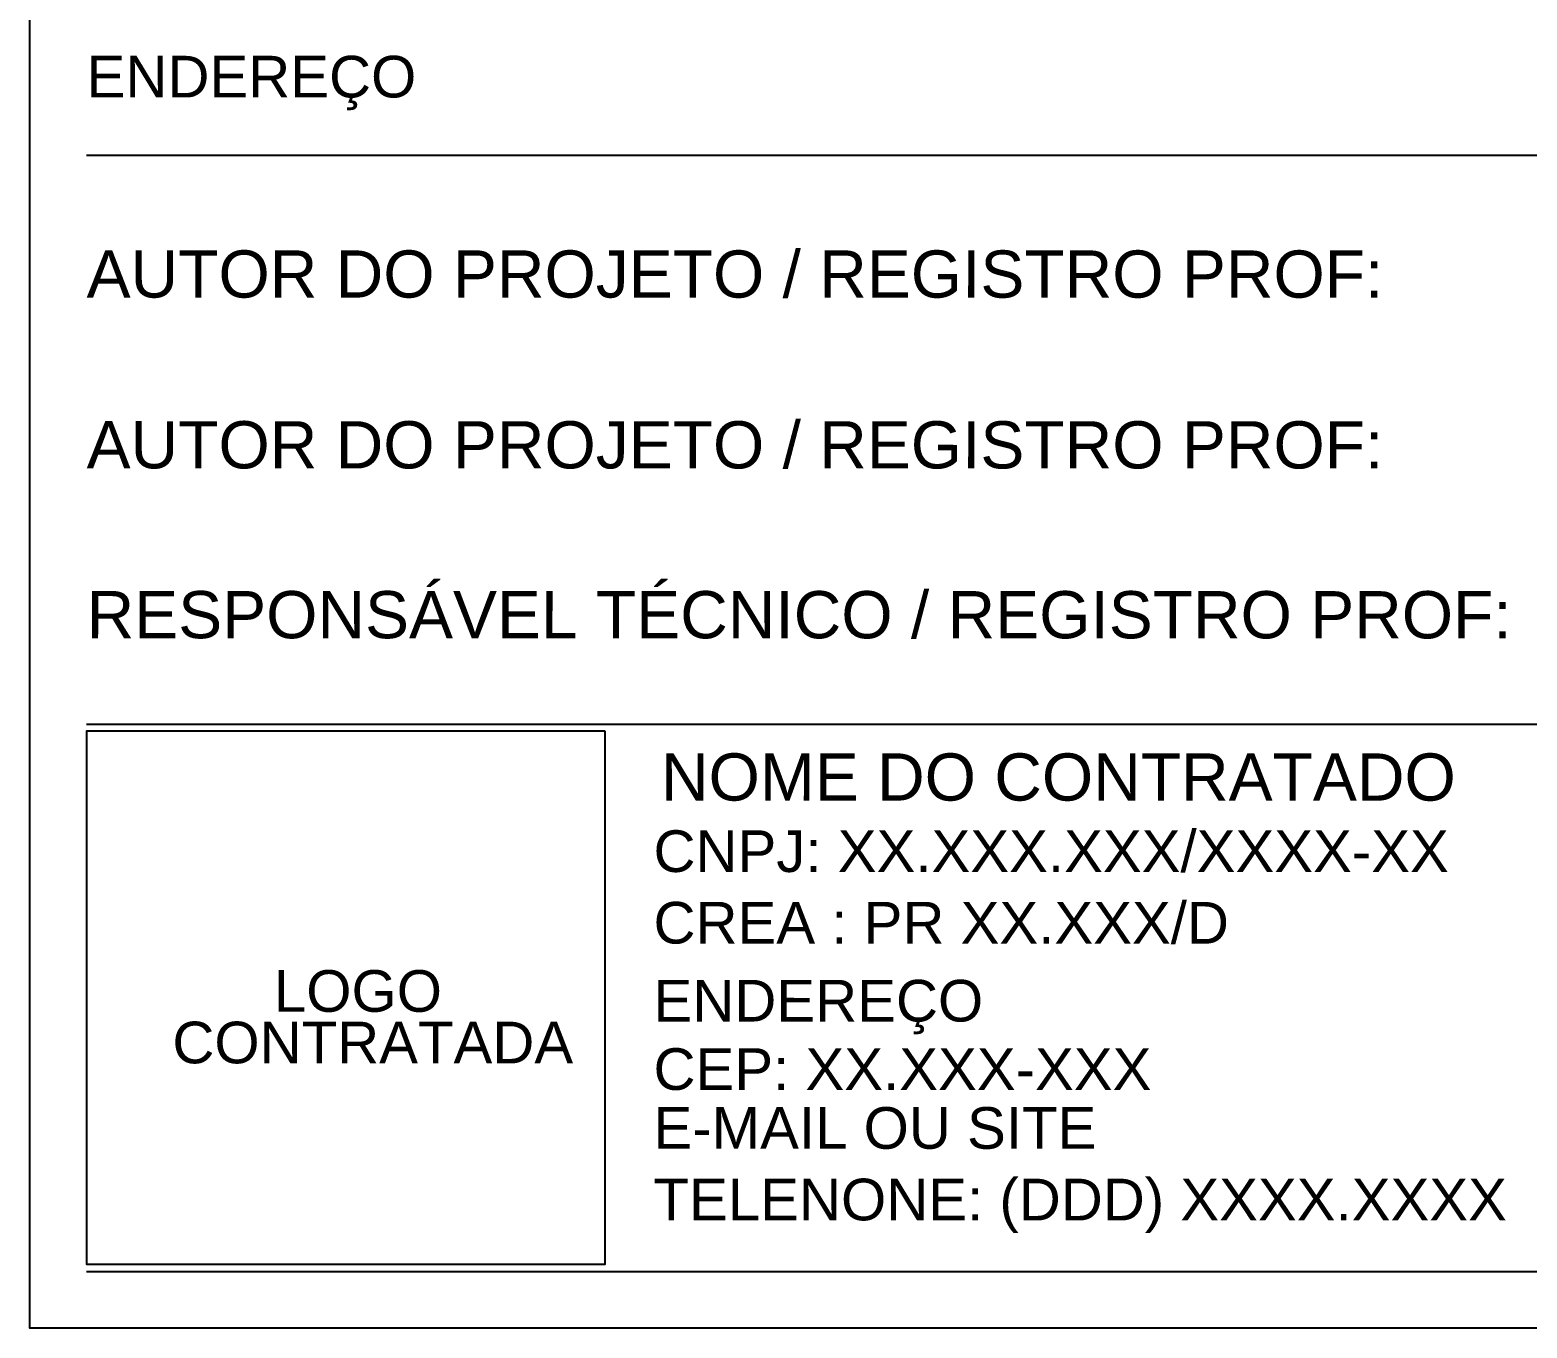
# Model space of a CAD drawing. Header units: millimetres. Extents: x 0 to 687901, y 0 to 346525.
# Drawn here: x 17870 to 18530, y 45481 to 46054 of the extents above; entities that cross this region are included whole.
import ezdxf
from ezdxf.enums import TextEntityAlignment as Align

# ---------------------------------------------------------------- set-up
doc = ezdxf.new("R2010")
doc.units = ezdxf.units.MM
doc.layers.add('ARQ_Texto', color=7, linetype='Continuous')
doc.styles.add('ARIAL', font='arial.ttf')

msp = doc.modelspace()

# ---------------------------------------------------------------- linework, layer by layer
at = {"layer": 'ARQ_Texto'}
for p, q in [((17894.88, 45998.5), (20035.81, 45998.5)), ((17894.88, 45747.56), (19639.19, 45747.56)), ((17894.88, 45506.16), (19639.19, 45506.16))]:
    msp.add_line(p, q, dxfattribs=at)
for points in [[(20057.38, 45481.16), (17869.88, 45481.16), (17869.88, 46593.87), (20057.38, 46593.87)], [(18123.68, 45744.42), (17894.88, 45744.45), (17894.88, 45509.29), (18123.66, 45509.29)]]:
    msp.add_lwpolyline(points, close=True, dxfattribs=at)

# ---------------------------------------------------------------- texts
at = {"layer": 'ARQ_Texto', "style": 'ARIAL'}
for s, p in [('ENDEREÇO', (17894.88, 46033.09)), ('LOGO ', (17977.51, 45629.83)), ('CONTRATADA', (17932.72, 45607.1))]:
    msp.add_text(s, height=18.375, rotation=359.99469, dxfattribs=at).set_placement(p, align=Align.MIDDLE_LEFT)
for s, height, p in [('AUTOR DO PROJETO / REGISTRO PROF:  ', 20.825, (17894.88, 45935.64)), ('AUTOR DO PROJETO / REGISTRO PROF:', 20.825, (17894.88, 45860.31)), ('RESPONSÁVEL TÉCNICO / REGISTRO PROF:', 20.825, (17894.88, 45785.39)), ('NOME DO CONTRATADO', 20.825, (18148.29, 45713.8)), ('CNPJ: XX.XXX.XXX/XXXX-XX', 18.375, (18145, 45682.3)), ('CREA : PR XX.XXX/D', 18.375, (18145, 45650.73)), ('ENDEREÇO', 18.375, (18145, 45616.36)), ('CEP: XX.XXX-XXX', 18.375, (18145, 45586.19)), ('E-MAIL OU SITE', 18.375, (18145, 45560.24)), ('TELENONE: (DDD) XXXX.XXXX', 18.375, (18145, 45528.67))]:
    msp.add_text(s, height=height, rotation=359.99469, dxfattribs=at).set_placement(p)

doc.saveas('drawing.dxf')
